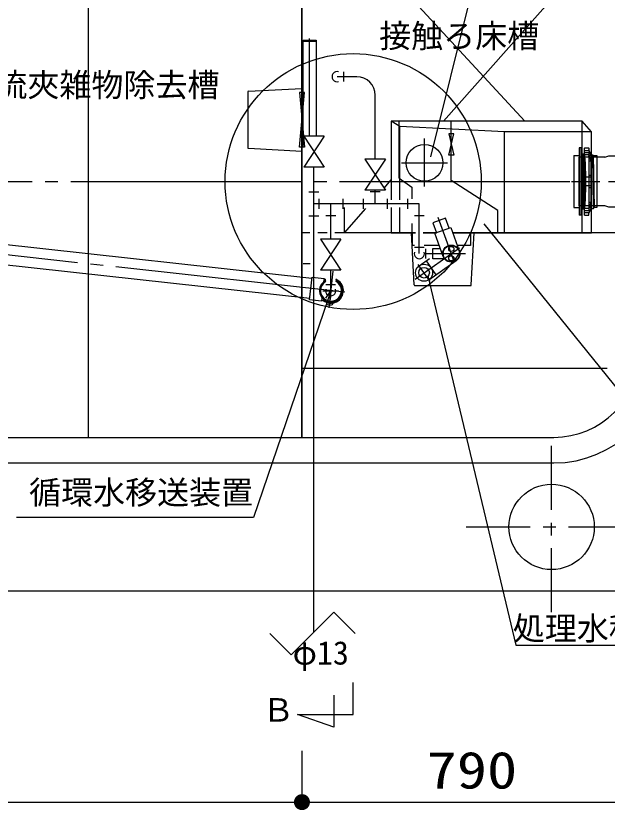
# Model space of a CAD drawing. Units: millimetres, scale not verified. Extents: x -8093 to 8093, y -5792 to 5792.
# Drawn here: x -5215 to -3829, y -737 to 1126 of the extents above; entities that cross this region are included whole.
import ezdxf
from ezdxf.enums import TextEntityAlignment as Align

# ---------------------------------------------------------------- set-up
doc = ezdxf.new("R2010")
doc.units = ezdxf.units.MM
doc.header["$LTSCALE"] = 30
for name, pattern in [('CHAIN1', [8, 5, -1, 1, -1]), ('DASHED2', [3, 2, -1]), ('LONG_CHAIN', [21, 18, -1, 1, -1]), ('LONG_DASHED2', [13, 12, -1])]:
    doc.linetypes.add(name, pattern=pattern)
for name, color, linetype, lineweight in [('0-1_00クル-フ-0躯体', 3, 'Continuous', 25), ('0-2_00クル-フ-1機器', 2, 'Continuous', 25), ('0-3_00クル-フ-6寸法', 132, 'Continuous', 25), ('0-7_00クル-フ-3空気管', 6, 'Continuous', 25)]:
    doc.layers.add(name, color=color, linetype=linetype, lineweight=lineweight)
doc.styles.add('ＭＳ ゴシック', font='')
doc.styles.get('ＭＳ ゴシック').set_extended_font_data('MS Gothic')

msp = doc.modelspace()

# ---------------------------------------------------------------- linework, layer by layer
at = {"layer": '0-1_00クル-フ-0躯体', "color": 4}
for p, q in [((-4242.38, 794.81), (-4001.76, 1762.9)), ((-4118.14, 637.94), (-3621.72, 22.29)), ((-4249.16, 516.12), (-4043.41, -349.91)), ((-4483.33, 462.26), (-4658, -50.91)), ((-4658, -50.91), (-5213.26, -50.91)), ((-4043.41, -349.91), (-3512.72, -349.91))]:
    msp.add_line(p, q, dxfattribs=at)
at = {"layer": '0-1_00クル-フ-0躯体'}
for p, q in [((-5044.38, 137.19), (-5044.38, 1334.18)), ((-4544.38, 1337.19), (-4544.38, 137.19)), ((-4544.38, 1337.19), (-4544.38, 137.19)), ((-4444.38, 1337.19), (-4022.42, 879.07)), ((-4212.65, 879.07), (-3839.42, 1300.85)), ((-4541.38, 817.19), (-4541.38, 1069.19)), ((-4541.38, 1069.19), (-4511.38, 1069.19)), ((-4541.38, 1066.19), (-4511.38, 1066.19)), ((-4526.38, 843.42), (-4526.38, 1072.8)), ((-4511.38, 1069.19), (-4511.38, 843.42)), ((-4447.08, 994.69), (-4447.08, 971.7)), ((-4415.88, 983.19), (-4461.88, 983.19)), ((-4669.49, 949.11), (-4544.38, 955.66)), ((-4671.38, 947.11), (-4671.38, 817.28)), ((-4550.07, 818.19), (-4538.7, 946.19)), ((-4372.88, 789.42), (-4372.88, 939.69)), ((-4316.81, 745.2), (-4316.81, 879.07)), ((-4194.49, 739.57), (-4194.49, 879.07)), ((-4492.4, 843.42), (-4540.37, 843.42)), ((-4540.37, 843.42), (-4492.4, 770.96)), ((-4492.4, 843.42), (-4540.37, 770.96)), ((-4200.18, 799.19), (-4188.81, 849.19)), ((-4669.49, 815.28), (-4544.38, 808.73)), ((-4538.7, 818.19), (-4550.07, 818.19)), ((-4516.38, 807.19), (-4516.18, 807.19)), ((-4516.38, 807.19), (-4516.18, 807.19)), ((-3894.49, 816.19), (-3894.49, 658.19)), ((-3889.99, 816.19), (-3894.49, 816.19)), ((-3889.99, 816.19), (-3889.99, 737.19)), ((-3889.99, 658.19), (-3889.99, 815.69)), ((-3881.99, 658.69), (-3881.99, 815.69)), ((-3881.99, 810.06), (-3871.99, 810.06)), ((-3881.99, 804.98), (-3872.49, 804.98)), ((-3881.49, 816.19), (-3872.99, 816.19)), ((-3871.99, 815.19), (-3871.99, 810.06)), ((-3866.99, 800.21), (-3871.99, 811.7)), ((-3866.99, 798.69), (-3871.99, 810.06)), ((-3871.99, 804.48), (-3871.99, 669.41)), ((-3867.99, 803.19), (-3868.29, 803.19)), ((-3866.99, 802.19), (-3866.99, 798.99)), ((-4348.9, 789.42), (-4396.87, 789.42)), ((-4396.87, 789.42), (-4348.9, 716.96)), ((-4348.9, 789.42), (-4396.87, 716.96)), ((-4188.81, 799.19), (-4200.18, 799.19)), ((-3907.04, 798.09), (-3894.49, 798.09)), ((-3834.98, 794.19), (-3894.98, 794.19)), ((-3889.99, 800.19), (-3881.99, 800.19)), ((-3871.99, 800.06), (-3881.99, 800.06)), ((-3866.99, 788.69), (-3871.99, 800.06)), ((-3866.99, 785.71), (-3871.99, 797.2)), ((-3871.99, 785.71), (-3866.99, 785.71)), ((-3866.99, 798.69), (-3871.39, 798.69)), ((-3866.99, 675.7), (-3866.99, 800.21)), ((-3866.99, 800.19), (-3862.92, 800.19)), ((-3862.92, 800.19), (-3861.71, 797.87)), ((-3861.1, 674.19), (-3862.92, 800.19)), ((-3861.71, 797.87), (-3859.89, 676.51)), ((-4492.4, 770.96), (-4540.37, 770.96)), ((-4372.88, 753.19), (-4372.68, 753.19)), ((-4372.88, 753.19), (-4372.68, 753.19)), ((-3866.99, 747.19), (-3881.99, 747.19)), ((-3866.99, 751.69), (-3871.99, 751.69)), ((-4351.98, 721.62), (-4334.95, 740.86)), ((-4085.18, 669.57), (-4194.49, 739.57)), ((-3866.99, 727.19), (-3881.99, 727.19)), ((-4528.03, 713.18), (-4504.74, 713.18)), ((-4348.9, 716.96), (-4396.87, 716.96)), ((-4361.24, 713.18), (-4384.53, 713.18)), ((-4372.88, 685.19), (-4372.88, 716.96)), ((-3866.99, 722.69), (-3871.99, 722.69)), ((-4504.87, 696.84), (-4504.87, 673.55)), ((-4448.9, 696.84), (-4448.9, 673.55)), ((-4400.87, 696.84), (-4400.87, 673.55)), ((-4344.9, 696.84), (-4344.9, 673.55)), ((-4297.37, 696.84), (-4297.37, 673.55)), ((-4269.38, 685.19), (-4516.38, 685.19)), ((-4476.88, 601.92), (-4476.88, 685.19)), ((-4444.38, 617.19), (-4444.38, 676.19)), ((-4444.38, 617.19), (-4394.39, 673.69)), ((-4334.95, 676.19), (-4334.95, 617.19)), ((-4269.38, 568.19), (-4269.38, 685.19)), ((-3889.99, 674.19), (-3881.99, 674.19)), ((-3871.99, 674.33), (-3881.99, 674.33)), ((-3871.99, 688.68), (-3866.99, 688.68)), ((-3866.99, 688.68), (-3871.99, 677.19)), ((-3866.99, 685.7), (-3871.99, 674.33)), ((-3866.99, 675.7), (-3871.99, 664.33)), ((-3866.99, 674.18), (-3871.99, 662.69)), ((-3866.99, 675.7), (-3871.39, 675.7)), ((-3867.99, 671.19), (-3868.29, 671.19)), ((-3866.99, 672.19), (-3866.99, 675.4)), ((-3866.99, 674.19), (-3861.1, 674.19)), ((-3861.1, 674.19), (-3859.89, 676.51)), ((-5885.94, 660.81), (-4520.99, 510.35)), ((-4528.03, 657.21), (-4504.74, 657.21)), ((-4465.24, 657.21), (-4488.53, 657.21)), ((-4257.74, 657.21), (-4281.03, 657.21)), ((-4085.18, 617.19), (-4085.18, 669.57)), ((-4085.18, 617.19), (-4085.18, 659.31)), ((-3889.99, 658.19), (-3894.49, 658.19)), ((-3881.99, 669.41), (-3872.49, 669.41)), ((-3881.99, 664.33), (-3871.99, 664.33)), ((-3881.49, 658.19), (-3872.99, 658.19)), ((-3881.49, 658.19), (-3872.99, 658.19)), ((-3871.99, 659.19), (-3871.99, 664.33)), ((-4476.88, 621.49), (-4476.88, 639.55)), ((-4286.81, 638.73), (-4286.81, 617.19)), ((-4526.05, 617.19), (-4544.38, 617.19)), ((-4485.67, 617.19), (-4507.29, 617.19)), ((-4278.38, 617.19), (-4467.62, 617.19)), ((-4334.95, 617.19), (-4278.38, 617.19)), ((-4281.3, 495.09), (-4287.69, 617.19)), ((-4281.3, 495.09), (-4287.69, 617.19)), ((-4285.18, 587.19), (-4285.18, 617.19)), ((-4285.18, 587.19), (-4285.18, 617.19)), ((-4278.38, 617.19), (-4285.18, 617.19)), ((-4229.34, 617.19), (-4260.38, 617.19)), ((-4149.11, 617.19), (-4190.93, 617.19)), ((-3764.68, 617.19), (-4190.93, 617.19)), ((-4190.93, 617.19), (-3865.54, 617.19)), ((-4149.11, 617.19), (-4149.11, 587.19)), ((-4149.11, 617.19), (-4149.11, 587.19)), ((-4147.47, 495.09), (-4141.07, 617.19)), ((-4147.47, 495.09), (-4141.07, 617.19)), ((-4526.25, 462.63), (-5891.2, 613.1)), ((-4452.9, 601.92), (-4500.87, 601.92)), ((-4500.87, 601.92), (-4452.9, 529.46)), ((-4452.9, 601.92), (-4500.87, 529.46)), ((-4280.88, 587.19), (-4285.18, 587.19)), ((-4280.88, 587.19), (-4285.18, 587.19)), ((-4280.88, 582.99), (-4257.89, 582.99)), ((-4222.58, 587.19), (-4257.88, 587.19)), ((-4222.58, 587.19), (-4257.88, 587.19)), ((-4254.58, 579.69), (-4254.58, 556.7)), ((-4149.11, 587.19), (-4180.01, 587.19)), ((-4149.11, 587.19), (-4180.01, 587.19)), ((-4476.88, 565.69), (-4476.68, 565.69)), ((-4476.88, 565.69), (-4476.68, 565.69)), ((-4476.88, 565.69), (-4476.68, 565.69)), ((-4257.39, 568.19), (-4237.38, 568.19)), ((-4541.38, 545.19), (-4525.38, 545.19)), ((-4269.75, 539.84), (-4245.68, 556.69)), ((-4253.36, 551.31), (-4230.42, 518.54)), ((-4246.8, 507.07), (-4182.91, 551.81)), ((-4452.9, 529.46), (-4500.87, 529.46)), ((-4476.88, 465.28), (-4476.88, 529.46)), ((-4492.95, 507.76), (-4488.38, 507.25)), ((-4488.38, 495.99), (-4465.39, 495.99)), ((-4279.3, 493.19), (-4149.47, 493.19)), ((-4279.3, 493.19), (-4149.47, 493.19)), ((-4476.88, 481.19), (-4483.33, 462.26)), ((-4498.32, 459.05), (-4490.35, 458.17)), ((-4486.92, 454.18), (-4487.14, 452.12)), ((-4472.01, 452.54), (-4472.23, 450.47)), ((-4544.38, 299.5), (-3829.31, 299.5)), ((-5954.38, 137.19), (-3954.38, 137.19)), ((-5954.38, 77.19), (-3954.38, 77.19))]:
    msp.add_line(p, q, dxfattribs=at)
at = {"layer": '0-1_00クル-フ-0躯体', "linetype": 'LONG_DASHED2'}
for p, q in [((-4315.25, 866.42), (-4334.95, 879.07)), ((-4315.25, 694.19), (-4315.25, 866.42)), ((-3865.54, 854.19), (-4069.47, 854.19)), ((-4315.25, 617.19), (-4315.25, 676.19))]:
    msp.add_line(p, q, dxfattribs=at)
at = {"layer": '0-1_00クル-フ-0躯体', "linetype": 'LONG_CHAIN'}
for p, q in [((-4257.24, 725.24), (-4257.24, 838.19)), ((-3886.64, 673.19), (-3886.64, 801.19)), ((-3882.65, 673.19), (-3882.65, 801.19)), ((-4311.18, 781.19), (-4203.31, 781.19)), ((-6346.33, 737.19), (-3556.67, 737.19)), ((-3913.04, 737.19), (-3846.54, 737.19)), ((-4187.54, 549.4), (-4225.18, 652.81)), ((-4443.9, 477.7), (-5919.16, 640.33)), ((-4279.39, 508.67), (-4175.54, 581.39)), ((-4237.38, 568.19), (-4161.5, 568.19)), ((-4244.01, 503.08), (-4271.83, 542.81)), ((-4480.8, 441.18), (-4471.36, 526.86)), ((-4495.15, 481.19), (-4459.04, 481.19))]:
    msp.add_line(p, q, dxfattribs=at)
at = {"layer": '0-1_00クル-フ-0躯体', "linetype": 'DASHED2'}
for p, q in [((-3882.65, 801.19), (-3886.64, 801.19)), ((-3886.64, 673.19), (-3882.65, 673.19))]:
    msp.add_line(p, q, dxfattribs=at)
at = {"layer": '0-1_00クル-フ-0躯体'}
for points in [[(-4544.38, 1337.19), (-4544.38, 137.19), (-4544.38, 1337.19)], [(-4538.7, 946.19), (-4550.07, 946.19), (-4538.7, 818.19)], [(-3888.08, 617.19), (-3888.08, 879.07), (-4334.95, 879.07), (-4334.95, 694.19)], [(-3865.54, 617.19), (-3865.54, 854.19), (-3888.08, 879.07)], [(-4188.81, 849.19), (-4200.18, 849.19), (-4188.81, 799.19)], [(-3907.04, 798.09), (-3907.04, 676.29), (-3894.49, 676.29)], [(-3834.98, 680.19), (-3894.98, 680.19), (-3894.98, 794.19)], [(-3861.88, 798.19), (-3853.04, 798.19), (-3853.04, 676.19), (-3860.06, 676.19)], [(-3834.98, 794.19), (-3824.98, 797.19), (-3774.98, 797.19), (-3774.98, 677.19), (-3824.98, 677.19), (-3834.98, 680.19)], [(-4316.81, 745.2), (-4286.81, 724.19), (-4286.81, 696.84)], [(-4199.18, 628.17), (-4207.74, 651.66), (-4237.81, 640.72), (-4229.25, 617.22)], [(-4229.34, 617.19), (-4260.38, 617.19), (-4229.34, 617.19)], [(-4213.18, 561.35), (-4233.01, 615.86), (-4195.43, 629.54), (-4175.59, 575.03)], [(-4210.38, 556.19), (-4237.38, 556.19), (-4237.38, 580.19), (-4220.03, 580.19)], [(-4497.7, 464.71), (-4498.56, 456.92), (-4526.54, 460), (-4520.7, 512.98), (-4492.72, 509.89), (-4493.58, 502.1)], [(-4488.4, 463.99), (-4476.88, 481.19), (-4478.25, 460.53)], [(-4554.46, -512.71), (-4424.46, -512.71), (-4424.46, -437.71)], [(-4469.46, -467.71), (-4469.46, -542.71), (-4554.46, -512.71)]]:
    msp.add_lwpolyline(points, dxfattribs=at)
at = {"layer": '0-1_00クル-フ-0躯体', "linetype": 'LONG_DASHED2'}
msp.add_lwpolyline([(-4069.47, 617.19), (-4069.47, 854.19), (-4315.25, 866.42)], dxfattribs=at)
at = {"layer": '0-1_00クル-フ-0躯体'}
for centre, radius in [((-4424.38, 737.19), 300), ((-4257.24, 781.19), 43), ((-4194.38, 568.19), 20), ((-4194.38, 568.19), 19), ((-4194.38, 579.19), 6), ((-4194.38, 557.19), 6), ((-4258.28, 523.46), 20), ((-4258.28, 523.46), 12.5)]:
    msp.add_circle(centre, radius, dxfattribs=at)
for centre, radius, start, end in [((-4461.88, 983.19), 11.99, 73.40184, 286.59816), ((-4416.39, 939.69), 43.51, 0.00273, 89.3349), ((-4669.38, 947.11), 2, 93, 180), ((-4669.38, 817.28), 2, 180, 267), ((-3865.38, 793.82), 18.77, 156.87744, 178.12213), ((-3899.91, 793.82), 18.77, 1.87787, 23.12256), ((-3881.49, 815.69), 0.5, 90, 180), ((-3872.99, 815.19), 1, 0, 90), ((-3872.49, 804.48), 0.5, 0, 90), ((-3867.99, 802.19), 1, 0, 90), ((-3233.62, 749.55), 652.23, 177.10862, 178.57085), ((-3637.51, 770.5), 247.8, 174.45713, 177.23669), ((-4010.64, 777.86), 126.45, 2.07965, 4.85922), ((-4535.67, 749.55), 652.23, 1.42915, 2.89138), ((-4127.79, 770.5), 247.8, 2.76331, 5.54287), ((-4531.68, 749.55), 652.23, 1.42915, 2.89138), ((-2772.62, 737.75), 1113.38, 178.55563, 180.02869), ((-4996.67, 737.75), 1113.38, 359.97131, 1.44437), ((-4992.68, 737.75), 1113.38, 359.97131, 1.44437), ((-2772.62, 736.64), 1113.38, 179.97131, 181.44437), ((-4996.67, 736.64), 1113.38, 358.55563, 0.02869), ((-4992.68, 736.64), 1113.38, 358.55563, 0.02869), ((-3233.62, 724.84), 652.23, 181.42915, 182.89138), ((-4535.67, 724.84), 652.23, 357.10862, 358.57085), ((-4531.68, 724.84), 652.23, 357.10862, 358.57085), ((-3637.51, 703.89), 247.8, 182.76331, 185.54287), ((-3885.59, 688.95), 3.27, 286.81737, 66.24381), ((-4127.79, 703.89), 247.8, 354.45713, 357.23669), ((-3865.38, 680.57), 18.77, 181.87787, 203.12256), ((-3899.91, 680.57), 18.77, 336.87744, 358.12213), ((-3867.99, 672.19), 1, 270, 0), ((-3881.49, 658.69), 0.5, 180, 270), ((-3872.99, 659.19), 1, 270, 0), ((-3872.49, 669.91), 0.5, 270, 0), ((-4269.38, 568.19), 11.99, 163.40184, 16.59816), ((-4476.38, 481.28), 27, 116.3878, 65.95792), ((-4476.38, 481.28), 24.5, 119.32717, 63.32176), ((-4476.38, 481.28), 29.08, 231.1193, 67.77246), ((-4476.38, 481.28), 28.5, 232.97963, 67.29807), ((-4476.38, 481.28), 29.08, 114.37301, 116.29947), ((-4476.88, 481.19), 11.99, 163.40184, 16.59816), ((-4279.3, 495.19), 2, 183, 270), ((-4279.3, 495.19), 2, 183, 270), ((-4149.47, 495.19), 2, 270, 357), ((-4149.47, 495.19), 2, 270, 357), ((-4484.16, 451.79), 3, 173.70939, 255.22551), ((-4476.38, 481.28), 33.5, 255.22551, 272.19326), ((-4475.22, 450.8), 3, 272.19326, 353.70939), ((-3954.38, 337.19), 200, 270, 0), ((-3954.38, 337.19), 260, 270, 0)]:
    msp.add_arc(centre, radius, start, end, dxfattribs=at)
at = {"layer": '0-1_00クル-フ-0躯体', "linetype": 'DASHED2'}
for centre, radius, start, end in [((-3869.38, 793.82), 18.77, 156.87744, 178.12213), ((-3903.91, 793.82), 18.77, 1.87787, 23.12256), ((-3237.61, 749.55), 652.23, 177.10862, 178.57085), ((-3641.5, 770.5), 247.8, 174.45713, 177.23669), ((-4062.39, 776.4), 178.16, 3.91873, 5.81207), ((-2776.61, 737.75), 1113.38, 178.55563, 180.02869), ((-2776.61, 736.64), 1113.38, 179.97131, 181.44437), ((-3237.61, 724.84), 652.23, 181.42915, 182.89138), ((-3641.5, 703.89), 247.8, 182.76331, 185.54287), ((-3869.38, 680.57), 18.77, 181.87787, 203.12256), ((-3903.91, 680.57), 18.77, 336.87744, 358.12213), ((-4005.78, 693.17), 121.36, 353.74479, 356.52435)]:
    msp.add_arc(centre, radius, start, end, dxfattribs=at)
at = {"layer": '0-2_00クル-フ-1機器', "linetype": 'CHAIN1'}
for p, q in [((-3959.38, -272.81), (-3959.38, 127.19)), ((-4159.38, -72.81), (-3759.38, -72.81))]:
    msp.add_line(p, q, dxfattribs=at)
at = {"layer": '0-2_00クル-フ-1機器'}
msp.add_lwpolyline([(-6199.38, 1697.19), (-6199.38, -222.81), (-3709.38, -222.81)], dxfattribs=at)
msp.add_circle((-3959.38, -72.81), 100, dxfattribs=at)
at = {"layer": '0-3_00クル-フ-6寸法', "color": 4}
for p, q in [((-4544.38, -598.22), (-4544.38, -718.22)), ((-4544.38, -598.22), (-4544.38, -718.22)), ((-6154.38, -718.22), (-4544.38, -718.22)), ((-4544.38, -718.22), (-3754.38, -718.22))]:
    msp.add_line(p, q, dxfattribs=at)
at = {"layer": '0-3_00クル-フ-6寸法'}
for points in [[(-4544.38, -718.22), (-4560.81, -709.18), (-4559.55, -707.2)], [(-4544.38, -718.22), (-4560.81, -709.18), (-4559.55, -707.2)], [(-4544.38, -718.22), (-4559.55, -707.2), (-4558.05, -705.38)], [(-4544.38, -718.22), (-4559.55, -707.2), (-4558.05, -705.38)], [(-4544.38, -718.22), (-4558.05, -705.38), (-4556.33, -703.77)], [(-4544.38, -718.22), (-4558.05, -705.38), (-4556.33, -703.77)], [(-4544.38, -718.22), (-4556.33, -703.77), (-4554.43, -702.39)], [(-4544.38, -718.22), (-4556.33, -703.77), (-4554.43, -702.39)], [(-4544.38, -718.22), (-4554.43, -702.39), (-4552.37, -701.25)], [(-4544.38, -718.22), (-4554.43, -702.39), (-4552.37, -701.25)], [(-4544.38, -718.22), (-4552.37, -701.25), (-4550.18, -700.38)], [(-4544.38, -718.22), (-4552.37, -701.25), (-4550.18, -700.38)], [(-4544.38, -718.22), (-4550.18, -700.38), (-4547.9, -699.8)], [(-4544.38, -718.22), (-4550.18, -700.38), (-4547.9, -699.8)], [(-4544.38, -718.22), (-4547.9, -699.8), (-4545.56, -699.5)], [(-4544.38, -718.22), (-4547.9, -699.8), (-4545.56, -699.5)], [(-4544.38, -718.22), (-4545.56, -699.5), (-4543.21, -699.5)], [(-4544.38, -718.22), (-4545.56, -699.5), (-4543.21, -699.5)], [(-4544.38, -718.22), (-4543.21, -699.5), (-4540.87, -699.8)], [(-4544.38, -718.22), (-4543.21, -699.5), (-4540.87, -699.8)], [(-4544.38, -718.22), (-4540.87, -699.8), (-4538.59, -700.38)], [(-4544.38, -718.22), (-4540.87, -699.8), (-4538.59, -700.38)], [(-4544.38, -718.22), (-4538.59, -700.38), (-4536.4, -701.25)], [(-4544.38, -718.22), (-4538.59, -700.38), (-4536.4, -701.25)], [(-4544.38, -718.22), (-4536.4, -701.25), (-4534.34, -702.39)], [(-4544.38, -718.22), (-4536.4, -701.25), (-4534.34, -702.39)], [(-4544.38, -718.22), (-4534.34, -702.39), (-4532.43, -703.77)], [(-4544.38, -718.22), (-4534.34, -702.39), (-4532.43, -703.77)], [(-4544.38, -718.22), (-4532.43, -703.77), (-4530.71, -705.38)], [(-4544.38, -718.22), (-4532.43, -703.77), (-4530.71, -705.38)], [(-4544.38, -718.22), (-4530.71, -705.38), (-4529.21, -707.2)], [(-4544.38, -718.22), (-4530.71, -705.38), (-4529.21, -707.2)], [(-4544.38, -718.22), (-4529.21, -707.2), (-4527.95, -709.18)], [(-4544.38, -718.22), (-4529.21, -707.2), (-4527.95, -709.18)], [(-4544.38, -718.22), (-4563.13, -718.22), (-4562.98, -715.87)], [(-4544.38, -718.22), (-4563.13, -718.22), (-4562.98, -715.87)], [(-4544.38, -718.22), (-4562.98, -720.57), (-4563.13, -718.22)], [(-4544.38, -718.22), (-4562.98, -720.57), (-4563.13, -718.22)], [(-4544.38, -718.22), (-4562.98, -715.87), (-4562.54, -713.55)], [(-4544.38, -718.22), (-4562.98, -715.87), (-4562.54, -713.55)], [(-4544.38, -718.22), (-4562.54, -722.88), (-4562.98, -720.57)], [(-4544.38, -718.22), (-4562.54, -722.88), (-4562.98, -720.57)], [(-4544.38, -718.22), (-4562.54, -713.55), (-4561.82, -711.31)], [(-4544.38, -718.22), (-4562.54, -713.55), (-4561.82, -711.31)], [(-4544.38, -718.22), (-4561.82, -725.12), (-4562.54, -722.88)], [(-4544.38, -718.22), (-4561.82, -725.12), (-4562.54, -722.88)], [(-4544.38, -718.22), (-4561.82, -711.31), (-4560.81, -709.18)], [(-4544.38, -718.22), (-4561.82, -711.31), (-4560.81, -709.18)], [(-4544.38, -718.22), (-4560.81, -727.25), (-4561.82, -725.12)], [(-4544.38, -718.22), (-4560.81, -727.25), (-4561.82, -725.12)], [(-4544.38, -718.22), (-4559.55, -729.24), (-4560.81, -727.25)], [(-4544.38, -718.22), (-4559.55, -729.24), (-4560.81, -727.25)], [(-4544.38, -718.22), (-4558.05, -731.05), (-4559.55, -729.24)], [(-4544.38, -718.22), (-4558.05, -731.05), (-4559.55, -729.24)], [(-4544.38, -718.22), (-4556.33, -732.66), (-4558.05, -731.05)], [(-4544.38, -718.22), (-4556.33, -732.66), (-4558.05, -731.05)], [(-4544.38, -718.22), (-4554.43, -734.05), (-4556.33, -732.66)], [(-4544.38, -718.22), (-4554.43, -734.05), (-4556.33, -732.66)], [(-4544.38, -718.22), (-4552.37, -735.18), (-4554.43, -734.05)], [(-4544.38, -718.22), (-4552.37, -735.18), (-4554.43, -734.05)], [(-4544.38, -718.22), (-4550.18, -736.05), (-4552.37, -735.18)], [(-4544.38, -718.22), (-4550.18, -736.05), (-4552.37, -735.18)], [(-4544.38, -718.22), (-4547.9, -736.63), (-4550.18, -736.05)], [(-4544.38, -718.22), (-4547.9, -736.63), (-4550.18, -736.05)], [(-4544.38, -718.22), (-4545.56, -736.93), (-4547.9, -736.63)], [(-4544.38, -718.22), (-4545.56, -736.93), (-4547.9, -736.63)], [(-4544.38, -718.22), (-4543.21, -736.93), (-4545.56, -736.93)], [(-4544.38, -718.22), (-4543.21, -736.93), (-4545.56, -736.93)], [(-4544.38, -718.22), (-4527.95, -709.18), (-4526.95, -711.31)], [(-4544.38, -718.22), (-4527.95, -709.18), (-4526.95, -711.31)], [(-4544.38, -718.22), (-4526.95, -711.31), (-4526.22, -713.55)], [(-4544.38, -718.22), (-4526.95, -711.31), (-4526.22, -713.55)], [(-4544.38, -718.22), (-4526.22, -713.55), (-4525.78, -715.87)], [(-4544.38, -718.22), (-4526.22, -713.55), (-4525.78, -715.87)], [(-4544.38, -718.22), (-4525.78, -715.87), (-4525.63, -718.22)], [(-4544.38, -718.22), (-4525.78, -715.87), (-4525.63, -718.22)], [(-4544.38, -718.22), (-4540.87, -736.63), (-4543.21, -736.93)], [(-4544.38, -718.22), (-4538.59, -736.05), (-4540.87, -736.63)], [(-4544.38, -718.22), (-4536.4, -735.18), (-4538.59, -736.05)], [(-4544.38, -718.22), (-4534.34, -734.05), (-4536.4, -735.18)], [(-4544.38, -718.22), (-4532.43, -732.66), (-4534.34, -734.05)], [(-4544.38, -718.22), (-4530.71, -731.05), (-4532.43, -732.66)], [(-4544.38, -718.22), (-4529.21, -729.24), (-4530.71, -731.05)], [(-4544.38, -718.22), (-4527.95, -727.25), (-4529.21, -729.24)], [(-4544.38, -718.22), (-4526.95, -725.12), (-4527.95, -727.25)], [(-4544.38, -718.22), (-4526.22, -722.88), (-4526.95, -725.12)], [(-4544.38, -718.22), (-4525.78, -720.57), (-4526.22, -722.88)], [(-4544.38, -718.22), (-4525.63, -718.22), (-4525.78, -720.57)], [(-4544.38, -718.22), (-4540.87, -736.63), (-4543.21, -736.93)], [(-4544.38, -718.22), (-4538.59, -736.05), (-4540.87, -736.63)], [(-4544.38, -718.22), (-4536.4, -735.18), (-4538.59, -736.05)], [(-4544.38, -718.22), (-4534.34, -734.05), (-4536.4, -735.18)], [(-4544.38, -718.22), (-4532.43, -732.66), (-4534.34, -734.05)], [(-4544.38, -718.22), (-4530.71, -731.05), (-4532.43, -732.66)], [(-4544.38, -718.22), (-4529.21, -729.24), (-4530.71, -731.05)], [(-4544.38, -718.22), (-4527.95, -727.25), (-4529.21, -729.24)], [(-4544.38, -718.22), (-4526.95, -725.12), (-4527.95, -727.25)], [(-4544.38, -718.22), (-4526.22, -722.88), (-4526.95, -725.12)], [(-4544.38, -718.22), (-4525.78, -720.57), (-4526.22, -722.88)], [(-4544.38, -718.22), (-4525.63, -718.22), (-4525.78, -720.57)]]:
    msp.add_solid(points, dxfattribs=at)
at = {"layer": '0-7_00クル-フ-3空気管'}
msp.add_line((-4517.38, 770.96), (-4517.38, -320.37), dxfattribs=at)
at = {"layer": '0-7_00クル-フ-3空気管', "color": 7}
for p, q in [((-4469.65, -272.64), (-4569.65, -372.64)), ((-4419.65, -322.64), (-4469.65, -272.64)), ((-4569.65, -372.64), (-4619.65, -322.64))]:
    msp.add_line(p, q, dxfattribs=at)

# ---------------------------------------------------------------- texts
at = {"layer": '0-1_00クル-フ-0躯体', "color": 4, "style": 'ＭＳ ゴシック'}
for s, p in [('接触ろ床槽', (-4363.34, 1034.74)), ('横向流夾雑物除去槽', (-5412.84, 919.76)), ('循環水移送装置', (-5183.85, -36)), ('処理水移送装置', (-4050.27, -354.67)), ('Ｂ', (-4637.35, -545.83))]:
    msp.add_text(s, height=54.99, dxfattribs=at).set_placement(p, align=Align.BOTTOM_LEFT)
at = {"layer": '0-3_00クル-フ-6寸法', "color": 3, "style": 'ＭＳ ゴシック', "width": 1.2}
msp.add_text('790', height=86.66, dxfattribs=at).set_placement((-4252.24, -712.37), align=Align.BOTTOM_LEFT)
at = {"layer": '0-7_00クル-フ-3空気管', "color": 4, "style": 'ＭＳ ゴシック'}
msp.add_text('φ13', height=54.99, dxfattribs=at).set_placement((-4566.1, -412.14), align=Align.BOTTOM_LEFT)

doc.saveas('drawing.dxf')
